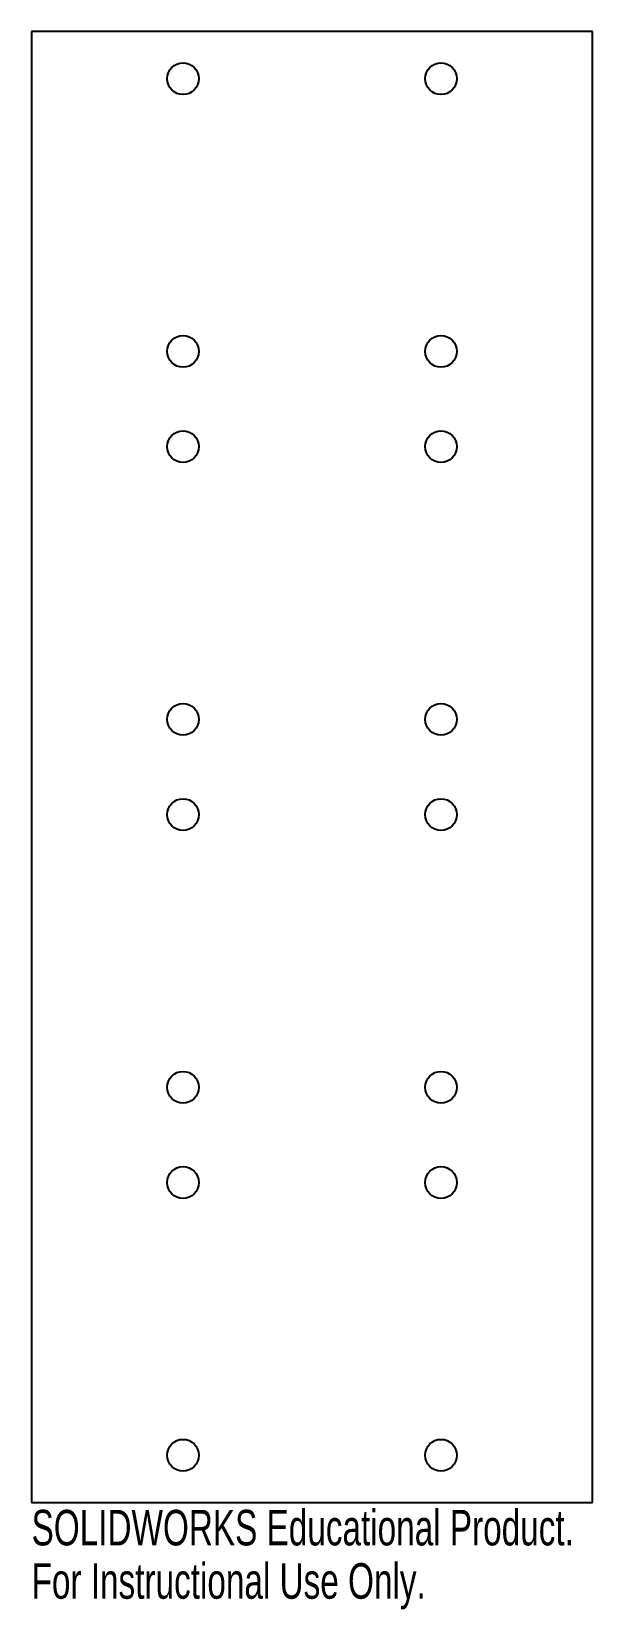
# Model space of a CAD drawing. Header units: inches. Extents: x -0.81 to 2.19, y -2.29 to 6.16.
import ezdxf

# ---------------------------------------------------------------- set-up
doc = ezdxf.new("R2010")
doc.units = ezdxf.units.IN
doc.header["$MEASUREMENT"] = 0
doc.styles.add('SLDTEXTSTYLE0', font='TXT', dxfattribs={"width": 0.7})

msp = doc.modelspace()

# ---------------------------------------------------------------- linework, layer by layer
at = {"color": 7, "linetype": 'Continuous', "lineweight": 25}
for p, q in [((2.19, 6.1625), (-0.81, 6.1625)), ((-0.81, 6.1625), (-0.81, -1.7125)), ((2.19, -1.7125), (2.19, 6.1625)), ((-0.81, -1.7125), (2.19, -1.7125))]:
    msp.add_line(p, q, dxfattribs=at)
for centre in [(0, 5.91), (1.38, 5.91), (0, 4.45), (1.38, 4.45), (0, 3.94), (1.38, 3.94), (0, 2.48), (1.38, 2.48), (0, 1.97), (1.38, 1.97), (0, 0.51), (1.38, 0.51), (0, 0), (1.38, 0), (0, -1.46), (1.38, -1.46)]:
    msp.add_circle(centre, 0.085, dxfattribs=at)

# ---------------------------------------------------------------- texts
at = {"color": 7, "linetype": 'Continuous', "char_height": 0.1903, "attachment_point": 1, "style": 'SLDTEXTSTYLE0'}
for s, insert in [('SOLIDWORKS Educational Product.', (-0.81, -1.7526)), ('For Instructional Use Only.', (-0.81, -2.0381))]:
    msp.add_mtext(s, dxfattribs=dict(at, insert=insert))

doc.saveas('drawing.dxf')
